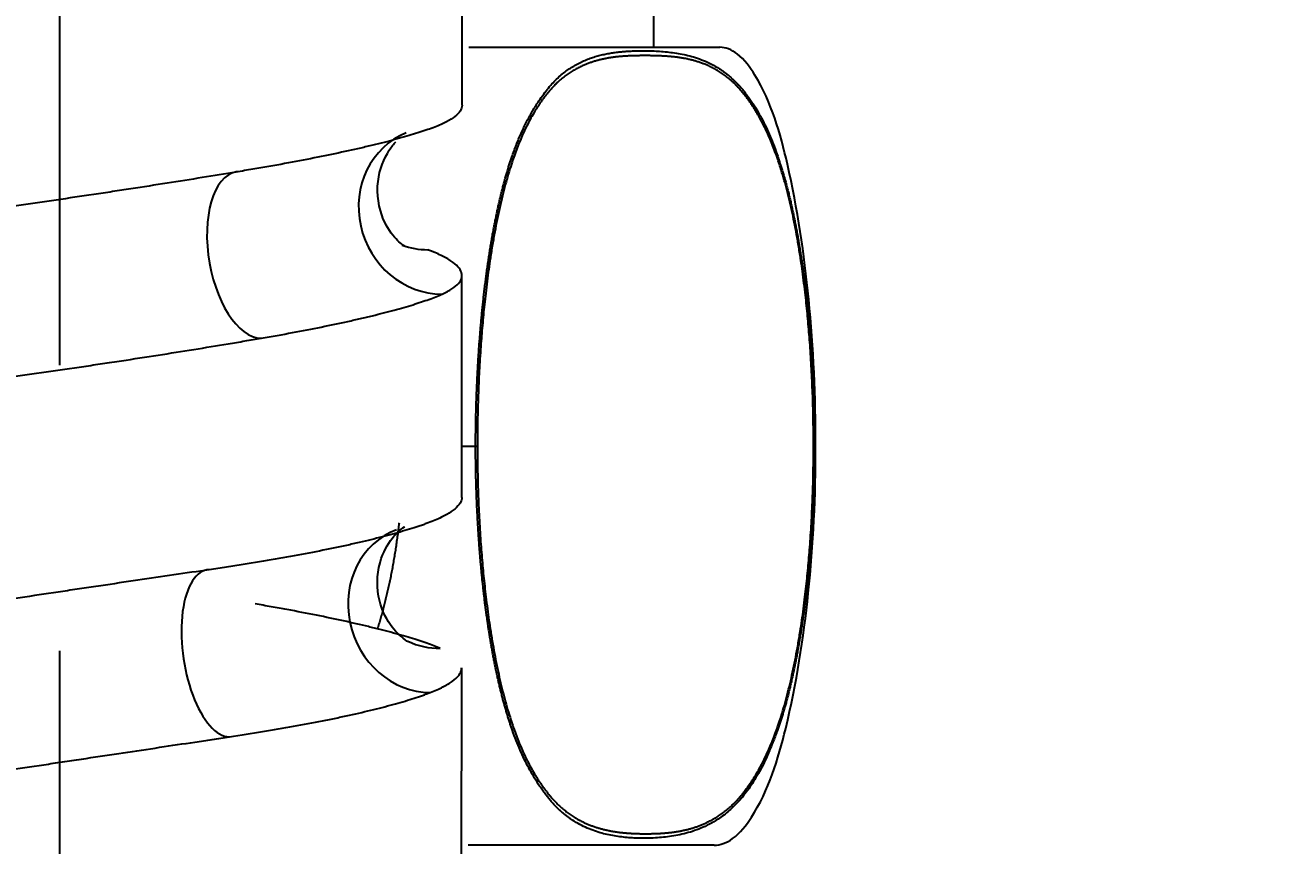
# Model space of a CAD drawing. Header units: millimetres. Extents: x 6110 to 6704, y -2661 to -1821.
# Drawn here: x 6337.86 to 6343.37, y -2404.48 to -2400.83 of the extents above; entities that cross this region are included whole.
import ezdxf

# ---------------------------------------------------------------- set-up
doc = ezdxf.new("R2010")
doc.units = ezdxf.units.MM
doc.header["$LTSCALE"] = 0.1
doc.linetypes.add('CENTERX2', pattern=[101.6, 63.5, -12.7, 12.7, -12.7])
doc.linetypes.add('HIDDEN2', pattern=[4.7625, 3.175, -1.5875])
doc.layers.add('1', color=4, linetype='HIDDEN2', lineweight=13)
doc.layers.add('DIM', color=3, linetype='Continuous', lineweight=9)
doc.layers.add('CENTER', color=1, linetype='CENTERX2')
doc.styles.get("Standard").update_dxf_attribs({"font": 'arial.ttf'})
doc.dimstyles.new('ISO-25', dxfattribs={"dimtxt": 2.5, "dimasz": 2.5, "dimexe": 1.25, "dimexo": 0.625, "dimtad": 1, "dimlfac": 5, "dimtxsty": 'Standard', "dimcen": 2.5, "dimadec": 0, "dimazin": 0, "dimtfac": 1, "dimtmove": 0, "dimatfit": 3, "dimfxl": 0, "dimarcsym": 0})

# ---------------------------------------------------------------- blocks, each defined once
blk = doc.blocks.new('*D85')
at = {"layer": 'Defpoints', "color": 0}
for p in [(6324.4599, -2027.3782), (6392.6916, -2027.3782), (6311.704, -2532.5418)]:
    blk.add_point(p, dxfattribs=at)
at = {"layer": 'DIM', "color": 0, "lineweight": -2}
for p, q in [((6325.0849, -2027.3782), (6393.9416, -2027.3782)), ((6392.6916, -2527.5418), (6392.6916, -2032.3782)), ((6312.329, -2532.5418), (6393.9416, -2532.5418))]:
    blk.add_line(p, q, dxfattribs=at)
at = {"layer": 'DIM', "color": 0}
for points in [[(6391.8583, -2032.3782), (6393.5249, -2032.3782), (6392.6916, -2027.3782)], [(6391.8583, -2527.5418), (6393.5249, -2527.5418), (6392.6916, -2532.5418)]]:
    blk.add_solid(points, dxfattribs=at)
at = {"layer": 'DIM', "color": 0, "insert": (6389.0618, -2279.96), "char_height": 5, "attachment_point": 5, "rotation": 90}
blk.add_mtext('2020,7', dxfattribs=at)
blk = doc.blocks.new('*D93')
at = {"layer": 'Defpoints', "color": 0}
for p in [(6325.0849, -2027.3782), (6402.037, -2595.9805), (6423.8203, -2595.9805)]:
    blk.add_point(p, dxfattribs=at)
at = {"layer": 'DIM', "color": 0, "lineweight": -2}
for p, q in [((6325.7099, -2027.3782), (6425.0703, -2027.3782)), ((6423.8203, -2032.3782), (6423.8203, -2590.9805)), ((6402.662, -2595.9805), (6425.0703, -2595.9805))]:
    blk.add_line(p, q, dxfattribs=at)
at = {"layer": 'DIM', "color": 0}
for points in [[(6422.9869, -2032.3782), (6424.6536, -2032.3782), (6423.8203, -2027.3782)], [(6422.9869, -2590.9805), (6424.6536, -2590.9805), (6423.8203, -2595.9805)]]:
    blk.add_solid(points, dxfattribs=at)
at = {"layer": 'DIM', "color": 0, "insert": (6420.1905, -2311.6794), "char_height": 5, "attachment_point": 5, "rotation": 90}
blk.add_mtext('2274,4', dxfattribs=at)

msp = doc.modelspace()

# ---------------------------------------------------------------- hatches: boundary and pattern name
at = {"layer": 'DIM'}
h = msp.add_hatch(dxfattribs=at)
h.set_pattern_fill('ANSI31', color=2)
edge = h.paths.add_edge_path()
edge.add_line((6619.6172, -2595.9805), (6619.6172, -1962.2056))
edge.add_line((6634.6172, -1966.1101), (6619.6172, -1966.1101))
edge.add_line((6634.6172, -2610.9805), (6634.6172, -1966.1101))
edge.add_line((6634.6172, -2610.9805), (6184.4567, -2610.9805))
edge.add_line((6619.6172, -2595.9805), (6184.4567, -2595.9805))
edge.add_line((6184.4567, -2610.9805), (6184.4567, -2595.9805))

# ---------------------------------------------------------------- linework, layer by layer
at = {"layer": '1', "color": 7, "linetype": 'Continuous', "lineweight": -3}
for p, q in [((6339.7992, -2401.1877), (6339.7999, -2400.1921)), ((6340.6512, -2400.9305), (6340.6512, -2400.4805)), ((6339.798, -2402.9341), (6339.7987, -2401.9456)), ((6341.3644, -2402.7055), (6341.3699, -2402.7055)), ((6339.7968, -2404.6868), (6339.7975, -2403.692))]:
    msp.add_line(p, q, dxfattribs=at)
for centre, major_axis, ratio, start_param, end_param in [((6339.6939, -2401.6573), (0.1426, -0.3468), 0.936919, 3.142062, 5.915098), ((6338.8604, -2401.8537), (0.0626, -0.3697), 0.50032, 3.058301, 6.196765), ((6339.667, -2401.4603), (0.1398, 0.348), 0.921053, 3.15986, 3.493942), ((6339.6359, -2403.4303), (0.1276, -0.3526), 0.905067, 3.142201, 5.964385), ((6338.7201, -2403.6266), (0.055, -0.3709), 0.429687, 3.077663, 6.219383), ((6339.7168, -2403.2334), (0.1586, 0.3398), 0.949049, 3.142104, 3.558138)]:
    msp.add_ellipse(centre, major_axis=major_axis, ratio=ratio, start_param=start_param, end_param=end_param, dxfattribs=at)
for points, degree, knots in [([(6339.8289, -2400.9305), (6339.9207, -2400.9305), (6340.0086, -2400.9305), (6340.6379, -2400.9305), (6340.9449, -2400.9305), (6340.9449, -2400.9305), (6340.9449, -2400.9305), (6340.9449, -2400.9305)], 3, [0, 0, 0, 0, 0.132257, 0.132257, 0.999291, 0.999291, 1, 1, 1, 1]), ([(6339.8593, -2402.7055), (6339.8593, -2402.701), (6339.8593, -2402.6919), (6339.8594, -2402.6782), (6339.8594, -2402.6646), (6339.8596, -2402.6509), (6339.8597, -2402.6372), (6339.8599, -2402.6235), (6339.86, -2402.6098), (6339.8603, -2402.5961), (6339.8605, -2402.5824), (6339.8608, -2402.5687), (6339.8611, -2402.555), (6339.8615, -2402.5413), (6339.8618, -2402.5276), (6339.8622, -2402.5139), (6339.8627, -2402.5002), (6339.8631, -2402.4865), (6339.8636, -2402.4728), (6339.8641, -2402.4592), (6339.8647, -2402.4455), (6339.8653, -2402.4318), (6339.8659, -2402.4182), (6339.8665, -2402.4046), (6339.8672, -2402.3909), (6339.8679, -2402.3773), (6339.8686, -2402.3637), (6339.8693, -2402.3502), (6339.8701, -2402.3366), (6339.8709, -2402.3231), (6339.8718, -2402.3096), (6339.8726, -2402.2961), (6339.8735, -2402.2827), (6339.8744, -2402.2693), (6339.8754, -2402.2559), (6339.8764, -2402.2425), (6339.8774, -2402.2292), (6339.8784, -2402.2158), (6339.8795, -2402.2026), (6339.8806, -2402.1893), (6339.8817, -2402.1761), (6339.8828, -2402.163), (6339.884, -2402.1499), (6339.8852, -2402.1368), (6339.8865, -2402.1237), (6339.8877, -2402.1107), (6339.889, -2402.0978), (6339.8903, -2402.0848), (6339.8917, -2402.072), (6339.893, -2402.0592), (6339.8944, -2402.0464), (6339.8959, -2402.0337), (6339.8973, -2402.021), (6339.8988, -2402.0084), (6339.9003, -2401.9958), (6339.9018, -2401.9833), (6339.9034, -2401.9708), (6339.905, -2401.9584), (6339.9066, -2401.9461), (6339.9082, -2401.9338), (6339.9099, -2401.9215), (6339.9116, -2401.9094), (6339.9133, -2401.8973), (6339.9151, -2401.8852), (6339.9169, -2401.8732), (6339.9187, -2401.8613), (6339.9205, -2401.8494), (6339.9224, -2401.8376), (6339.9242, -2401.8259), (6339.9261, -2401.8143), (6339.9281, -2401.8027), (6339.93, -2401.7912), (6339.932, -2401.7797), (6339.934, -2401.7683), (6339.9361, -2401.757), (6339.9382, -2401.7458), (6339.9402, -2401.7346), (6339.9424, -2401.7235), (6339.9445, -2401.7125), (6339.9467, -2401.7016), (6339.9489, -2401.6907), (6339.9511, -2401.6799), (6339.9533, -2401.6692), (6339.9556, -2401.6586), (6339.9579, -2401.648), (6339.9602, -2401.6376), (6339.9626, -2401.6272), (6339.9649, -2401.6168), (6339.9673, -2401.6066), (6339.9698, -2401.5964), (6339.9722, -2401.5864), (6339.9747, -2401.5764), (6339.9772, -2401.5665), (6339.9797, -2401.5566), (6339.9822, -2401.5469), (6339.9848, -2401.5372), (6339.9874, -2401.5277), (6339.99, -2401.5182), (6339.9926, -2401.5088), (6339.9953, -2401.4994), (6339.998, -2401.4902), (6340.0007, -2401.481), (6340.0035, -2401.472), (6340.0062, -2401.463), (6340.009, -2401.4541), (6340.0118, -2401.4453), (6340.0146, -2401.4365), (6340.0175, -2401.4279), (6340.0225, -2401.4129), (6340.03, -2401.3918), (6340.0401, -2401.365), (6340.0506, -2401.3389), (6340.0615, -2401.3135), (6340.0729, -2401.2889), (6340.0847, -2401.2649), (6340.0968, -2401.2418), (6340.1093, -2401.2194), (6340.1221, -2401.1978), (6340.1379, -2401.1729), (6340.1564, -2401.146), (6340.1775, -2401.1183), (6340.1985, -2401.0938), (6340.2193, -2401.0723), (6340.2398, -2401.0535), (6340.2603, -2401.0371), (6340.278, -2401.0249), (6340.2927, -2401.0157), (6340.3045, -2401.0088), (6340.3163, -2401.0024), (6340.3279, -2400.9966), (6340.3395, -2400.9913), (6340.351, -2400.9863), (6340.3625, -2400.9819), (6340.3739, -2400.9777), (6340.3852, -2400.974), (6340.3965, -2400.9706), (6340.4078, -2400.9675), (6340.419, -2400.9647), (6340.4301, -2400.9621), (6340.4413, -2400.9598), (6340.4523, -2400.9578), (6340.4634, -2400.9559), (6340.4744, -2400.9543), (6340.4854, -2400.9528), (6340.4964, -2400.9515), (6340.5074, -2400.9504), (6340.5183, -2400.9494), (6340.5292, -2400.9485), (6340.5401, -2400.9478), (6340.551, -2400.9472), (6340.5619, -2400.9468), (6340.5728, -2400.9464), (6340.5837, -2400.9462), (6340.5945, -2400.946), (6340.6123, -2400.946), (6340.6372, -2400.9463), (6340.6695, -2400.9478), (6340.7021, -2400.9502), (6340.7353, -2400.954), (6340.7689, -2400.9593), (6340.803, -2400.9665), (6340.8376, -2400.9761), (6340.8727, -2400.9888), (6340.9083, -2401.0051), (6340.9356, -2401.0209), (6340.9549, -2401.0338), (6340.9662, -2401.0419), (6340.9776, -2401.0507), (6340.989, -2401.0602), (6341.0005, -2401.0704), (6341.012, -2401.0813), (6341.0236, -2401.0931), (6341.0352, -2401.1057), (6341.0469, -2401.1192), (6341.0585, -2401.1336), (6341.0702, -2401.1491), (6341.0819, -2401.1655), (6341.0971, -2401.1883), (6341.1154, -2401.2181), (6341.1359, -2401.256), (6341.1553, -2401.2958), (6341.1735, -2401.3377), (6341.1906, -2401.3815), (6341.2034, -2401.4177), (6341.2125, -2401.4454), (6341.2183, -2401.4638), (6341.224, -2401.4826), (6341.2297, -2401.5017), (6341.2352, -2401.5212), (6341.2406, -2401.5411), (6341.2459, -2401.5613), (6341.2511, -2401.5819), (6341.2563, -2401.6029), (6341.2613, -2401.6242), (6341.2661, -2401.6459), (6341.2709, -2401.6679), (6341.2756, -2401.6902), (6341.2802, -2401.7128), (6341.2846, -2401.7358), (6341.289, -2401.7591), (6341.2932, -2401.7828), (6341.2973, -2401.8067), (6341.3013, -2401.8309), (6341.3052, -2401.8554), (6341.3089, -2401.8802), (6341.3126, -2401.9053), (6341.3161, -2401.9306), (6341.3195, -2401.9562), (6341.3228, -2401.9821), (6341.3259, -2402.0081), (6341.329, -2402.0344), (6341.3319, -2402.061), (6341.3347, -2402.0877), (6341.3374, -2402.1146), (6341.3399, -2402.1418), (6341.3424, -2402.1691), (6341.3447, -2402.1965), (6341.3468, -2402.2241), (6341.3489, -2402.2519), (6341.3508, -2402.2798), (6341.3526, -2402.3078), (6341.3543, -2402.3359), (6341.3559, -2402.3641), (6341.3573, -2402.3924), (6341.3586, -2402.4207), (6341.3598, -2402.4492), (6341.3608, -2402.4776), (6341.3617, -2402.5061), (6341.3625, -2402.5346), (6341.3632, -2402.5631), (6341.3638, -2402.5917), (6341.3642, -2402.6202), (6341.3645, -2402.6486), (6341.3647, -2402.6771), (6341.3647, -2402.696), (6341.3647, -2402.7055)], 3, [0, 0, 0, 0, 0.002544, 0.00509, 0.007639, 0.01019, 0.012742, 0.015297, 0.017853, 0.02041, 0.022968, 0.025528, 0.028088, 0.030649, 0.03321, 0.035771, 0.038332, 0.040892, 0.043453, 0.046012, 0.048571, 0.051128, 0.053684, 0.056239, 0.058792, 0.061343, 0.063892, 0.066438, 0.068982, 0.071523, 0.074062, 0.076597, 0.079129, 0.081657, 0.084181, 0.086702, 0.089218, 0.091731, 0.094238, 0.096741, 0.099239, 0.101733, 0.10422, 0.106703, 0.10918, 0.111651, 0.114116, 0.116575, 0.119028, 0.121474, 0.123914, 0.126347, 0.128774, 0.131193, 0.133605, 0.136009, 0.138407, 0.140796, 0.143178, 0.145552, 0.147918, 0.150276, 0.152626, 0.154968, 0.157301, 0.159625, 0.161941, 0.164248, 0.166547, 0.168836, 0.171116, 0.173388, 0.17565, 0.177903, 0.180147, 0.182381, 0.184606, 0.186821, 0.189028, 0.191224, 0.193411, 0.195588, 0.197756, 0.199914, 0.202063, 0.204202, 0.206331, 0.20845, 0.21056, 0.21266, 0.214751, 0.216832, 0.218903, 0.220965, 0.223017, 0.225059, 0.227093, 0.229117, 0.231131, 0.233136, 0.235132, 0.237119, 0.239097, 0.241065, 0.243025, 0.244976, 0.246918, 0.248852, 0.250777, 0.257035, 0.263282, 0.269521, 0.275755, 0.281986, 0.288217, 0.294452, 0.300696, 0.306952, 0.313224, 0.32317, 0.332703, 0.341876, 0.350741, 0.359342, 0.367721, 0.375913, 0.380654, 0.385343, 0.389982, 0.394576, 0.399128, 0.403641, 0.408117, 0.41256, 0.416971, 0.421353, 0.425708, 0.430037, 0.434342, 0.438624, 0.442886, 0.447127, 0.451349, 0.455554, 0.459742, 0.463914, 0.46807, 0.472213, 0.476342, 0.480458, 0.484563, 0.488656, 0.492738, 0.49681, 0.500874, 0.512678, 0.524573, 0.536578, 0.54871, 0.560993, 0.573454, 0.586129, 0.599064, 0.612321, 0.62598, 0.630324, 0.634722, 0.63918, 0.643703, 0.648297, 0.652968, 0.657724, 0.662572, 0.667518, 0.672572, 0.677741, 0.683034, 0.688459, 0.698939, 0.709374, 0.719783, 0.730179, 0.740577, 0.750986, 0.755014, 0.75908, 0.763184, 0.767328, 0.771512, 0.775736, 0.780001, 0.784308, 0.788656, 0.793046, 0.797478, 0.801952, 0.806467, 0.811024, 0.815622, 0.820261, 0.824941, 0.82966, 0.834419, 0.839216, 0.844051, 0.848923, 0.85383, 0.858773, 0.863749, 0.868757, 0.873797, 0.878866, 0.883964, 0.889089, 0.89424, 0.899415, 0.904612, 0.90983, 0.915067, 0.920322, 0.925592, 0.930876, 0.936172, 0.941478, 0.946793, 0.952115, 0.957441, 0.96277, 0.9681, 0.97343, 0.978756, 0.984078, 0.989394, 0.994702, 1, 1, 1, 1]), ([(6341.3614, -2402.7055), (6341.3614, -2402.359), (6341.3272, -2402.0489), (6341.2866, -2401.681), (6341.2052, -2401.4366), (6341.1586, -2401.2967), (6341.0923, -2401.1946), (6341.0247, -2401.0904), (6340.9462, -2401.0409), (6340.8746, -2400.9959), (6340.7833, -2400.9795), (6340.7194, -2400.968), (6340.6167, -2400.9678), (6340.5673, -2400.9678), (6340.5335, -2400.9696), (6340.4883, -2400.972), (6340.4505, -2400.9784), (6340.3597, -2400.9939), (6340.2871, -2401.0379), (6340.2077, -2401.0861), (6340.1396, -2401.1887), (6340.0732, -2401.289), (6340.0259, -2401.4286), (6339.9431, -2401.6734), (6339.9018, -2402.0453), (6339.8673, -2402.3569), (6339.8673, -2402.7055)], 2, [0, 0, 0, 0.125, 0.125, 0.25, 0.25, 0.3125, 0.3125, 0.375, 0.375, 0.4375, 0.4375, 0.5, 0.5, 0.53125, 0.53125, 0.5625, 0.5625, 0.625, 0.625, 0.6875, 0.6875, 0.75, 0.75, 0.875, 0.875, 1, 1, 1]), ([(6341.3699, -2402.7055), (6341.3724, -2402.4865), (6341.3515, -2402.066), (6341.2707, -2401.5109), (6341.1634, -2401.1358), (6341.0462, -2400.973), (6340.9858, -2400.9359), (6340.9583, -2400.931), (6340.9449, -2400.9305)], 3, [0, 0, 0, 0, 0.345784, 0.667827, 0.890244, 0.955598, 0.979457, 1, 1, 1, 1]), ([(6339.7992, -2401.1877), (6339.7992, -2401.1883), (6339.7992, -2401.1889), (6339.7988, -2401.198), (6339.7959, -2401.2063), (6339.7854, -2401.2227), (6339.77, -2401.2389), (6339.745, -2401.2547), (6339.7226, -2401.2664), (6339.7145, -2401.2703), (6339.6971, -2401.278), (6339.6878, -2401.2818), (6339.6779, -2401.2856)], 3, [0, 0, 0, 0, 0.01813, 0.01813, 0.263598, 0.263598, 0.509065, 0.754533, 0.754533, 0.877266, 0.877266, 1, 1, 1, 1]), ([(6339.6779, -2401.2856), (6339.6579, -2401.2932), (6339.6357, -2401.3009), (6339.5871, -2401.3166), (6339.5342, -2401.3325), (6339.4728, -2401.3487), (6339.4235, -2401.3611), (6339.4065, -2401.3653), (6339.3803, -2401.3716), (6339.3714, -2401.3737), (6339.3533, -2401.3779), (6339.3442, -2401.38), (6339.2979, -2401.3905), (6339.2592, -2401.3989), (6339.1787, -2401.4158), (6339.0949, -2401.4326), (6339.0048, -2401.4493), (6338.9349, -2401.4618), (6338.9111, -2401.466), (6338.8749, -2401.4722), (6338.8627, -2401.4743), (6338.8382, -2401.4785), (6338.8258, -2401.4806), (6338.8134, -2401.4826)], 3, [0, 0, 0, 0, 0.125, 0.125, 0.25, 0.375, 0.375, 0.4375, 0.4375, 0.46875, 0.46875, 0.5, 0.5, 0.625, 0.625, 0.75, 0.875, 0.875, 0.9375, 0.9375, 0.96875, 0.96875, 1, 1, 1, 1]), ([(6339.5466, -2401.8182), (6339.5464, -2401.8177), (6339.5422, -2401.8135), (6339.5108, -2401.7944), (6339.4367, -2401.695), (6339.4096, -2401.529), (6339.4606, -2401.4043), (6339.4954, -2401.361), (6339.505, -2401.3507)], 3, [0, 0, 0, 0, 0.070393, 0.261049, 0.451928, 0.69159, 0.91087, 1, 1, 1, 1]), ([(6338.8134, -2401.4826), (6338.764, -2401.4908), (6338.7138, -2401.4991), (6338.6118, -2401.5156), (6338.5082, -2401.5322), (6338.4014, -2401.5489), (6338.3202, -2401.5614), (6338.2929, -2401.5656), (6338.2517, -2401.5719), (6338.2379, -2401.574), (6338.2102, -2401.5782), (6338.1962, -2401.5803), (6338.1268, -2401.5908), (6338.0712, -2401.599), (6337.9601, -2401.6154), (6337.8489, -2401.6316), (6337.7379, -2401.6473), (6337.6546, -2401.659), (6337.6268, -2401.6628), (6337.5713, -2401.6705), (6337.5435, -2401.6743), (6337.5158, -2401.6781)], 3, [0, 0, 0, 0, 0.125, 0.125, 0.25, 0.375, 0.375, 0.4375, 0.4375, 0.46875, 0.46875, 0.5, 0.5, 0.625, 0.625, 0.75, 0.875, 0.875, 0.9375, 0.9375, 1, 1, 1, 1]), ([(6339.71, -2402.029), (6339.7272, -2402.0213), (6339.7417, -2402.0136), (6339.766, -2401.9979), (6339.7853, -2401.9821), (6339.7948, -2401.9657), (6339.7982, -2401.9533), (6339.7988, -2401.9492), (6339.7986, -2401.9429), (6339.7984, -2401.9408), (6339.7976, -2401.9365), (6339.7971, -2401.9344), (6339.7937, -2401.9238), (6339.7885, -2401.9154), (6339.7732, -2401.8985), (6339.753, -2401.8817), (6339.7232, -2401.8649), (6339.6971, -2401.8523), (6339.6878, -2401.8481), (6339.673, -2401.8418), (6339.6678, -2401.8397), (6339.6573, -2401.8355), (6339.6519, -2401.8334), (6339.6463, -2401.8314)], 3, [0, 0, 0, 0, 0.125, 0.125, 0.25, 0.375, 0.375, 0.4375, 0.4375, 0.46875, 0.46875, 0.5, 0.5, 0.625, 0.625, 0.75, 0.875, 0.875, 0.9375, 0.9375, 0.96875, 0.96875, 1, 1, 1, 1]), ([(6338.9067, -2402.2248), (6338.9545, -2402.2165), (6339.0005, -2402.2083), (6339.0893, -2402.1917), (6339.1749, -2402.1751), (6339.254, -2402.1584), (6339.3108, -2402.1459), (6339.3386, -2402.1396), (6339.3655, -2402.1333), (6339.3832, -2402.1291), (6339.3919, -2402.127), (6339.4349, -2402.1165), (6339.4671, -2402.1082), (6339.5273, -2402.0918), (6339.5832, -2402.0756), (6339.6305, -2402.0598), (6339.6628, -2402.0481), (6339.673, -2402.0443), (6339.6924, -2402.0366), (6339.7015, -2402.0327), (6339.71, -2402.029)], 3, [0, 0, 0, 0, 0.125, 0.125, 0.25, 0.375, 0.375, 0.4375, 0.46875, 0.46875, 0.5, 0.5, 0.625, 0.625, 0.75, 0.875, 0.875, 0.9375, 0.9375, 1, 1, 1, 1]), ([(6337.6136, -2402.4215), (6337.6698, -2402.4139), (6337.7259, -2402.4062), (6337.838, -2402.3906), (6337.9499, -2402.3748), (6338.0616, -2402.3585), (6338.1453, -2402.3461), (6338.1732, -2402.342), (6338.215, -2402.3357), (6338.2289, -2402.3336), (6338.2568, -2402.3294), (6338.2707, -2402.3273), (6338.3399, -2402.3168), (6338.3944, -2402.3084), (6338.5016, -2402.2916), (6338.607, -2402.2748), (6338.7091, -2402.2581), (6338.7843, -2402.2456), (6338.8091, -2402.2414), (6338.846, -2402.2351), (6338.8583, -2402.233), (6338.8827, -2402.2289), (6338.8947, -2402.2268), (6338.9067, -2402.2248)], 3, [0, 0, 0, 0, 0.125, 0.125, 0.25, 0.375, 0.375, 0.4375, 0.4375, 0.46875, 0.46875, 0.5, 0.5, 0.625, 0.625, 0.75, 0.875, 0.875, 0.9375, 0.9375, 0.96875, 0.96875, 1, 1, 1, 1]), ([(6341.3647, -2402.7055), (6341.3647, -2402.71), (6341.3647, -2402.719), (6341.3647, -2402.7324), (6341.3646, -2402.7459), (6341.3645, -2402.7594), (6341.3644, -2402.7729), (6341.3642, -2402.7864), (6341.364, -2402.7999), (6341.3638, -2402.8134), (6341.3635, -2402.827), (6341.3633, -2402.8405), (6341.363, -2402.854), (6341.3626, -2402.8675), (6341.3623, -2402.881), (6341.3619, -2402.8945), (6341.3614, -2402.908), (6341.361, -2402.9215), (6341.3605, -2402.935), (6341.36, -2402.9485), (6341.3594, -2402.962), (6341.3589, -2402.9754), (6341.3583, -2402.9889), (6341.3576, -2403.0023), (6341.357, -2403.0157), (6341.3563, -2403.0291), (6341.3556, -2403.0425), (6341.3548, -2403.0558), (6341.354, -2403.0692), (6341.3532, -2403.0825), (6341.3524, -2403.0958), (6341.3515, -2403.109), (6341.3506, -2403.1223), (6341.3497, -2403.1355), (6341.3487, -2403.1487), (6341.3477, -2403.1618), (6341.3467, -2403.175), (6341.3457, -2403.1881), (6341.3446, -2403.2011), (6341.3435, -2403.2141), (6341.3424, -2403.2271), (6341.3412, -2403.2401), (6341.34, -2403.253), (6341.3388, -2403.2658), (6341.3375, -2403.2787), (6341.3362, -2403.2915), (6341.3349, -2403.3042), (6341.3336, -2403.3169), (6341.3322, -2403.3296), (6341.3308, -2403.3422), (6341.3294, -2403.3547), (6341.3279, -2403.3672), (6341.3265, -2403.3797), (6341.3249, -2403.3921), (6341.3234, -2403.4045), (6341.3218, -2403.4168), (6341.3202, -2403.429), (6341.3186, -2403.4412), (6341.317, -2403.4534), (6341.3153, -2403.4655), (6341.3136, -2403.4775), (6341.3118, -2403.4895), (6341.31, -2403.5014), (6341.3083, -2403.5132), (6341.3064, -2403.525), (6341.3046, -2403.5367), (6341.3027, -2403.5484), (6341.3008, -2403.56), (6341.2989, -2403.5715), (6341.2969, -2403.583), (6341.2949, -2403.5944), (6341.2929, -2403.6057), (6341.2908, -2403.617), (6341.2888, -2403.6282), (6341.2867, -2403.6393), (6341.2846, -2403.6504), (6341.2824, -2403.6614), (6341.2802, -2403.6723), (6341.278, -2403.6831), (6341.2758, -2403.6939), (6341.2735, -2403.7046), (6341.2713, -2403.7152), (6341.269, -2403.7257), (6341.2666, -2403.7362), (6341.2643, -2403.7466), (6341.2619, -2403.7569), (6341.2595, -2403.7672), (6341.257, -2403.7773), (6341.2546, -2403.7874), (6341.2521, -2403.7974), (6341.2496, -2403.8074), (6341.247, -2403.8172), (6341.2445, -2403.827), (6341.2419, -2403.8367), (6341.2393, -2403.8463), (6341.2366, -2403.8558), (6341.234, -2403.8653), (6341.2313, -2403.8747), (6341.2286, -2403.884), (6341.2258, -2403.8932), (6341.2231, -2403.9023), (6341.2203, -2403.9113), (6341.2175, -2403.9203), (6341.2147, -2403.9292), (6341.2118, -2403.938), (6341.2089, -2403.9467), (6341.206, -2403.9553), (6341.2031, -2403.9639), (6341.1951, -2403.9867), (6341.1818, -2404.0225), (6341.1625, -2404.0693), (6341.1425, -2404.1126), (6341.1219, -2404.1524), (6341.1007, -2404.1889), (6341.079, -2404.2222), (6341.0567, -2404.2525), (6341.0339, -2404.28), (6341.0106, -2404.3048), (6340.9867, -2404.327), (6340.9622, -2404.3469), (6340.933, -2404.3676), (6340.8993, -2404.3876), (6340.8612, -2404.4054), (6340.8235, -2404.4192), (6340.7862, -2404.4298), (6340.7492, -2404.4376), (6340.7126, -2404.4432), (6340.6764, -2404.4469), (6340.6404, -2404.449), (6340.6058, -2404.4496), (6340.5726, -2404.449), (6340.5406, -2404.4472), (6340.5087, -2404.4441), (6340.4767, -2404.4396), (6340.4446, -2404.4334), (6340.4124, -2404.4252), (6340.3801, -2404.4146), (6340.3474, -2404.4012), (6340.3144, -2404.3843), (6340.2884, -2404.3682), (6340.2696, -2404.3548), (6340.2579, -2404.3458), (6340.2461, -2404.336), (6340.2343, -2404.3255), (6340.2225, -2404.3142), (6340.2106, -2404.302), (6340.1986, -2404.2889), (6340.1866, -2404.2748), (6340.1746, -2404.2598), (6340.1624, -2404.2437), (6340.1502, -2404.2265), (6340.1346, -2404.2034), (6340.1162, -2404.1738), (6340.0954, -2404.1369), (6340.0756, -2404.098), (6340.0569, -2404.0572), (6340.0393, -2404.0144), (6340.0264, -2403.9796), (6340.0176, -2403.9539), (6340.0123, -2403.9379), (6340.0071, -2403.9216), (6340.002, -2403.9051), (6339.9969, -2403.8883), (6339.992, -2403.8712), (6339.9871, -2403.8539), (6339.9823, -2403.8362), (6339.9775, -2403.8183), (6339.9729, -2403.8002), (6339.9684, -2403.7817), (6339.9639, -2403.763), (6339.9595, -2403.7441), (6339.9552, -2403.7249), (6339.951, -2403.7054), (6339.9469, -2403.6857), (6339.9429, -2403.6657), (6339.939, -2403.6455), (6339.9351, -2403.6251), (6339.9314, -2403.6044), (6339.9277, -2403.5835), (6339.9241, -2403.5624), (6339.9207, -2403.541), (6339.9173, -2403.5194), (6339.914, -2403.4977), (6339.9108, -2403.4757), (6339.9077, -2403.4535), (6339.9046, -2403.4311), (6339.9017, -2403.4086), (6339.8989, -2403.3858), (6339.8961, -2403.3629), (6339.8935, -2403.3398), (6339.891, -2403.3166), (6339.8885, -2403.2932), (6339.8861, -2403.2697), (6339.8839, -2403.246), (6339.8817, -2403.2222), (6339.8797, -2403.1982), (6339.8777, -2403.1742), (6339.8758, -2403.15), (6339.8741, -2403.1258), (6339.8724, -2403.1014), (6339.8708, -2403.077), (6339.8693, -2403.0525), (6339.868, -2403.0279), (6339.8667, -2403.0032), (6339.8655, -2402.9785), (6339.8644, -2402.9538), (6339.8635, -2402.929), (6339.8626, -2402.9042), (6339.8618, -2402.8793), (6339.8612, -2402.8545), (6339.8606, -2402.8296), (6339.8601, -2402.8047), (6339.8598, -2402.7799), (6339.8595, -2402.7551), (6339.8593, -2402.7303), (6339.8593, -2402.7138), (6339.8593, -2402.7055)], 3, [0, 0, 0, 0, 0.002536, 0.005073, 0.007613, 0.010155, 0.012698, 0.015242, 0.017788, 0.020335, 0.022882, 0.025431, 0.027979, 0.030528, 0.033077, 0.035626, 0.038175, 0.040723, 0.04327, 0.045817, 0.048362, 0.050906, 0.053449, 0.055989, 0.058528, 0.061065, 0.0636, 0.066132, 0.068662, 0.071188, 0.073712, 0.076232, 0.07875, 0.081263, 0.083773, 0.086278, 0.08878, 0.091277, 0.09377, 0.096259, 0.098742, 0.10122, 0.103694, 0.106162, 0.108624, 0.111081, 0.113532, 0.115977, 0.118416, 0.120849, 0.123276, 0.125696, 0.128109, 0.130515, 0.132915, 0.135307, 0.137693, 0.14007, 0.142441, 0.144804, 0.147159, 0.149507, 0.151847, 0.154179, 0.156502, 0.158818, 0.161126, 0.163425, 0.165715, 0.167998, 0.170271, 0.172537, 0.174793, 0.177041, 0.17928, 0.18151, 0.183732, 0.185944, 0.188148, 0.190343, 0.192528, 0.194705, 0.196873, 0.199032, 0.201181, 0.203322, 0.205454, 0.207577, 0.20969, 0.211795, 0.213891, 0.215978, 0.218056, 0.220125, 0.222185, 0.224237, 0.226279, 0.228314, 0.230339, 0.232356, 0.234365, 0.236365, 0.238357, 0.240341, 0.242316, 0.244284, 0.246243, 0.248195, 0.250139, 0.261946, 0.273352, 0.284398, 0.295129, 0.305594, 0.315842, 0.325921, 0.33588, 0.345763, 0.355613, 0.365467, 0.375359, 0.390169, 0.404594, 0.418728, 0.432641, 0.446387, 0.460007, 0.473535, 0.487, 0.500427, 0.512506, 0.524615, 0.536774, 0.549001, 0.561321, 0.57376, 0.586354, 0.599145, 0.612188, 0.625553, 0.630301, 0.635108, 0.639981, 0.644927, 0.649952, 0.655064, 0.660271, 0.665581, 0.671003, 0.676546, 0.682219, 0.688033, 0.698504, 0.708929, 0.719329, 0.72972, 0.740119, 0.750541, 0.754125, 0.757736, 0.761374, 0.76504, 0.768734, 0.772457, 0.776209, 0.779991, 0.783802, 0.787644, 0.791516, 0.795419, 0.799351, 0.803315, 0.807309, 0.811333, 0.815388, 0.819473, 0.823588, 0.827732, 0.831906, 0.836108, 0.840339, 0.844598, 0.848884, 0.853197, 0.857537, 0.861901, 0.866291, 0.870705, 0.875141, 0.879601, 0.884082, 0.888583, 0.893104, 0.897644, 0.902201, 0.906775, 0.911365, 0.915969, 0.920587, 0.925217, 0.929858, 0.934509, 0.939168, 0.943836, 0.94851, 0.953189, 0.957872, 0.962558, 0.967245, 0.971933, 0.97662, 0.981305, 0.985986, 0.990664, 0.995335, 1, 1, 1, 1]), ([(6339.8673, -2402.7055), (6339.8673, -2403.0496), (6339.903, -2403.3575), (6339.9449, -2403.719), (6340.0286, -2403.9603), (6340.0757, -2404.0962), (6340.2095, -2404.2983), (6340.2872, -2404.349), (6340.3587, -2404.3957), (6340.448, -2404.4146), (6340.517, -2404.4292), (6340.7097, -2404.4295), (6340.7778, -2404.4155), (6340.8666, -2404.3972), (6340.9391, -2404.3504), (6341.0175, -2404.2997), (6341.151, -2404.0999), (6341.1987, -2403.9636), (6341.2834, -2403.7218), (6341.3257, -2403.3574), (6341.3614, -2403.0497), (6341.3614, -2402.7055)], 2, [0, 0, 0, 0.125, 0.125, 0.25, 0.25, 0.3125, 0.375, 0.375, 0.4375, 0.4375, 0.5, 0.5625, 0.5625, 0.625, 0.625, 0.6875, 0.75, 0.75, 0.875, 0.875, 1, 1, 1]), ([(6340.9199, -2404.4805), (6340.9341, -2404.48), (6340.963, -2404.4752), (6341.0264, -2404.4386), (6341.1504, -2404.2772), (6341.2648, -2403.9011), (6341.3503, -2403.3454), (6341.3725, -2402.9247), (6341.3699, -2402.7055)], 3, [0, 0, 0, 0, 0.021584, 0.046359, 0.11292, 0.335593, 0.656208, 1, 1, 1, 1]), ([(6339.798, -2402.9335), (6339.798, -2402.9376), (6339.7973, -2402.9417), (6339.7954, -2402.9479), (6339.7946, -2402.95), (6339.7927, -2402.9543), (6339.7916, -2402.9564), (6339.7853, -2402.9669), (6339.7778, -2402.9754), (6339.7579, -2402.9922), (6339.7333, -2403.0091), (6339.6991, -2403.0258), (6339.6698, -2403.0384), (6339.6594, -2403.0426), (6339.6429, -2403.0488), (6339.6373, -2403.0509), (6339.6257, -2403.0551), (6339.6197, -2403.0572), (6339.6136, -2403.0592)], 3, [0, 0, 0, 0, 0.098715, 0.098715, 0.148787, 0.148787, 0.198858, 0.198858, 0.399143, 0.399143, 0.599429, 0.799714, 0.799714, 0.899857, 0.899857, 0.949929, 0.949929, 1, 1, 1, 1]), ([(6339.6136, -2403.0592), (6339.5894, -2403.0675), (6339.5631, -2403.0757), (6339.5066, -2403.0923), (6339.446, -2403.1089), (6339.3775, -2403.1256), (6339.3231, -2403.1382), (6339.2952, -2403.1445), (6339.2661, -2403.1508), (6339.2464, -2403.155), (6339.2365, -2403.1571), (6339.1862, -2403.1676), (6339.1446, -2403.1758), (6339.0584, -2403.1922), (6338.9694, -2403.2084), (6338.8748, -2403.2241), (6338.8016, -2403.2358), (6338.7769, -2403.2397), (6338.7266, -2403.2474), (6338.7011, -2403.2512), (6338.6754, -2403.2549)], 3, [0, 0, 0, 0, 0.125, 0.125, 0.25, 0.375, 0.375, 0.4375, 0.46875, 0.46875, 0.5, 0.5, 0.625, 0.625, 0.75, 0.875, 0.875, 0.9375, 0.9375, 1, 1, 1, 1]), ([(6339.5581, -2403.5744), (6339.5572, -2403.5768), (6339.5449, -2403.5659), (6339.4765, -2403.5074), (6339.4131, -2403.3703), (6339.4274, -2403.2057), (6339.4959, -2403.0994), (6339.5385, -2403.0658), (6339.545, -2403.0624), (6339.545, -2403.0625)], 3, [0, 0, 0, 0, 0.145055, 0.286003, 0.445331, 0.625519, 0.774283, 0.902203, 1, 1, 1, 1]), ([(6339.5189, -2403.0463), (6339.5186, -2403.0496), (6339.5177, -2403.0573), (6339.5162, -2403.0695), (6339.5146, -2403.0828), (6339.5129, -2403.0961), (6339.5112, -2403.1094), (6339.5093, -2403.1226), (6339.5075, -2403.1358), (6339.5055, -2403.149), (6339.5035, -2403.1622), (6339.5015, -2403.1753), (6339.4994, -2403.1884), (6339.4972, -2403.2015), (6339.495, -2403.2145), (6339.4927, -2403.2275), (6339.4904, -2403.2404), (6339.488, -2403.2534), (6339.4855, -2403.2662), (6339.483, -2403.2791), (6339.4805, -2403.2919), (6339.4778, -2403.3046), (6339.4751, -2403.3173), (6339.4724, -2403.33), (6339.4696, -2403.3426), (6339.4667, -2403.3551), (6339.4638, -2403.3677), (6339.4609, -2403.3801), (6339.4578, -2403.3925), (6339.4548, -2403.4049), (6339.4516, -2403.4172), (6339.4484, -2403.4295), (6339.4452, -2403.4417), (6339.4419, -2403.4538), (6339.4385, -2403.4659), (6339.4351, -2403.4779), (6339.4316, -2403.4899), (6339.4281, -2403.5018), (6339.4251, -2403.5115), (6339.4234, -2403.5173), (6339.4228, -2403.5192)], 3, [0, 0, 0, 0, 0.020535, 0.048342, 0.076117, 0.103859, 0.131564, 0.159232, 0.18686, 0.214446, 0.241988, 0.269484, 0.296932, 0.324331, 0.351678, 0.378971, 0.406209, 0.43339, 0.460512, 0.487574, 0.514572, 0.541507, 0.568376, 0.595177, 0.621908, 0.64857, 0.675158, 0.701673, 0.728113, 0.754476, 0.780761, 0.806966, 0.83309, 0.859133, 0.885092, 0.910966, 0.936754, 0.962456, 0.98807, 1, 1, 1, 1]), ([(6338.6754, -2403.2549), (6338.6236, -2403.2625), (6338.5711, -2403.2702), (6338.465, -2403.2859), (6338.3577, -2403.3017), (6338.248, -2403.3179), (6338.1649, -2403.3303), (6338.137, -2403.3345), (6338.0949, -2403.3407), (6338.0809, -2403.3428), (6338.0527, -2403.347), (6338.0385, -2403.3491), (6337.968, -2403.3597), (6337.9119, -2403.3681), (6337.7999, -2403.3849), (6337.6884, -2403.4016), (6337.5778, -2403.4183), (6337.4951, -2403.4309), (6337.4676, -2403.435), (6337.4265, -2403.4413), (6337.4127, -2403.4434), (6337.3854, -2403.4475), (6337.3718, -2403.4496), (6337.3582, -2403.4517)], 3, [0, 0, 0, 0, 0.125, 0.125, 0.25, 0.375, 0.375, 0.4375, 0.4375, 0.46875, 0.46875, 0.5, 0.5, 0.625, 0.625, 0.75, 0.875, 0.875, 0.9375, 0.9375, 0.96875, 0.96875, 1, 1, 1, 1]), ([(6339.7022, -2403.605), (6339.6845, -2403.5974), (6339.6644, -2403.5896), (6339.62, -2403.5739), (6339.5712, -2403.558), (6339.5136, -2403.5416), (6339.4672, -2403.5292), (6339.4512, -2403.525), (6339.4263, -2403.5187), (6339.4179, -2403.5166), (6339.4007, -2403.5123), (6339.392, -2403.5102), (6339.3479, -2403.4996), (6339.311, -2403.4911), (6339.2337, -2403.4742), (6339.153, -2403.4573), (6339.0657, -2403.4405), (6338.9977, -2403.4279), (6338.9746, -2403.4237), (6338.9393, -2403.4174), (6338.9274, -2403.4153), (6338.9035, -2403.4111), (6338.8914, -2403.409), (6338.8793, -2403.4069)], 3, [0, 0, 0, 0, 0.125, 0.125, 0.25, 0.375, 0.375, 0.4375, 0.4375, 0.46875, 0.46875, 0.5, 0.5, 0.625, 0.625, 0.75, 0.875, 0.875, 0.9375, 0.9375, 0.96875, 0.96875, 1, 1, 1, 1]), ([(6339.657, -2403.8013), (6339.6783, -2403.7931), (6339.6971, -2403.7848), (6339.7298, -2403.7682), (6339.7578, -2403.7516), (6339.7763, -2403.7349), (6339.7865, -2403.7223), (6339.7893, -2403.7181), (6339.7926, -2403.7118), (6339.7936, -2403.7097), (6339.7952, -2403.7054), (6339.7958, -2403.7033), (6339.7971, -2403.698), (6339.7974, -2403.6949), (6339.7975, -2403.6917)], 3, [0, 0, 0, 0, 0.228297, 0.228297, 0.456593, 0.68489, 0.68489, 0.799038, 0.799038, 0.856112, 0.856112, 0.913187, 0.913187, 1, 1, 1, 1]), ([(6338.7649, -2403.9983), (6338.8154, -2403.9907), (6338.8644, -2403.983), (6338.9594, -2403.9674), (6339.0513, -2403.9516), (6339.1372, -2403.9353), (6339.1994, -2403.9229), (6339.23, -2403.9167), (6339.2596, -2403.9104), (6339.2792, -2403.9062), (6339.2889, -2403.9041), (6339.3366, -2403.8935), (6339.3727, -2403.8851), (6339.4407, -2403.8683), (6339.5046, -2403.8515), (6339.5604, -2403.8347), (6339.599, -2403.8222), (6339.6114, -2403.818), (6339.6291, -2403.8117), (6339.6349, -2403.8097), (6339.6462, -2403.8055), (6339.6517, -2403.8034), (6339.657, -2403.8013)], 3, [0, 0, 0, 0, 0.125, 0.125, 0.25, 0.375, 0.375, 0.4375, 0.46875, 0.46875, 0.5, 0.5, 0.625, 0.625, 0.75, 0.875, 0.875, 0.9375, 0.9375, 0.96875, 0.96875, 1, 1, 1, 1]), ([(6337.4628, -2404.1938), (6337.5176, -2404.1856), (6337.5726, -2404.1773), (6337.6829, -2404.1608), (6337.7934, -2404.1442), (6337.9045, -2404.1276), (6337.9881, -2404.115), (6338.016, -2404.1108), (6338.0579, -2404.1045), (6338.0718, -2404.1024), (6338.0998, -2404.0982), (6338.1138, -2404.0961), (6338.1835, -2404.0857), (6338.2386, -2404.0774), (6338.3475, -2404.061), (6338.455, -2404.0449), (6338.5599, -2404.0291), (6338.6376, -2404.0175), (6338.6633, -2404.0136), (6338.7144, -2404.0059), (6338.7398, -2404.0021), (6338.7649, -2403.9983)], 3, [0, 0, 0, 0, 0.125, 0.125, 0.25, 0.375, 0.375, 0.4375, 0.4375, 0.46875, 0.46875, 0.5, 0.5, 0.625, 0.625, 0.75, 0.875, 0.875, 0.9375, 0.9375, 1, 1, 1, 1]), ([(6340.9199, -2404.4805), (6340.9199, -2404.4805), (6340.9199, -2404.4805), (6340.92, -2404.4805), (6340.6155, -2404.4805), (6339.9953, -2404.4805), (6339.9123, -2404.4805), (6339.8257, -2404.4805)], 3, [0, 0, 0, 0, 0.000574, 0.000574, 0.872895, 0.872895, 1, 1, 1, 1])]:
    msp.add_open_spline(points, degree=degree, knots=knots, dxfattribs=at)
msp.add_open_spline([(6339.7987, -2402.7055), (6339.8206, -2402.7055), (6339.8424, -2402.7055), (6339.864, -2402.7055)], degree=3, dxfattribs=at)
at = {"layer": 'CENTER'}
msp.add_line((6338.0093, -2152.1552), (6338.0093, -2433.1083), dxfattribs=at)

# ---------------------------------------------------------------- dimensions: what is measured, and where the dimension line sits
at = {"layer": 'DIM'}
for base, p1, p2, picture, middle in [((6392.6916, -2027.3782), (6311.704, -2532.5418), (6324.4599, -2027.3782), '*D85', (6389.0618, -2279.96)), ((6423.8203, -2595.9805), (6325.0849, -2027.3782), (6402.037, -2595.9805), '*D93', (6420.1905, -2311.6794))]:
    dim = msp.add_linear_dim(base=base, p1=p1, p2=p2, angle=90, dimstyle='ISO-25', override={"dimtxt": 5, "dimasz": 5, "dimdec": 1, "dimlfac": 4, "dimadec": 1, "dimtdec": 1, "dimfxl": 1.25, "dimtfill": 1}, dxfattribs=at)
    dim.commit()
    dim.dimension.update_dxf_attribs({"geometry": picture, "text_midpoint": middle})

doc.saveas('drawing.dxf')
